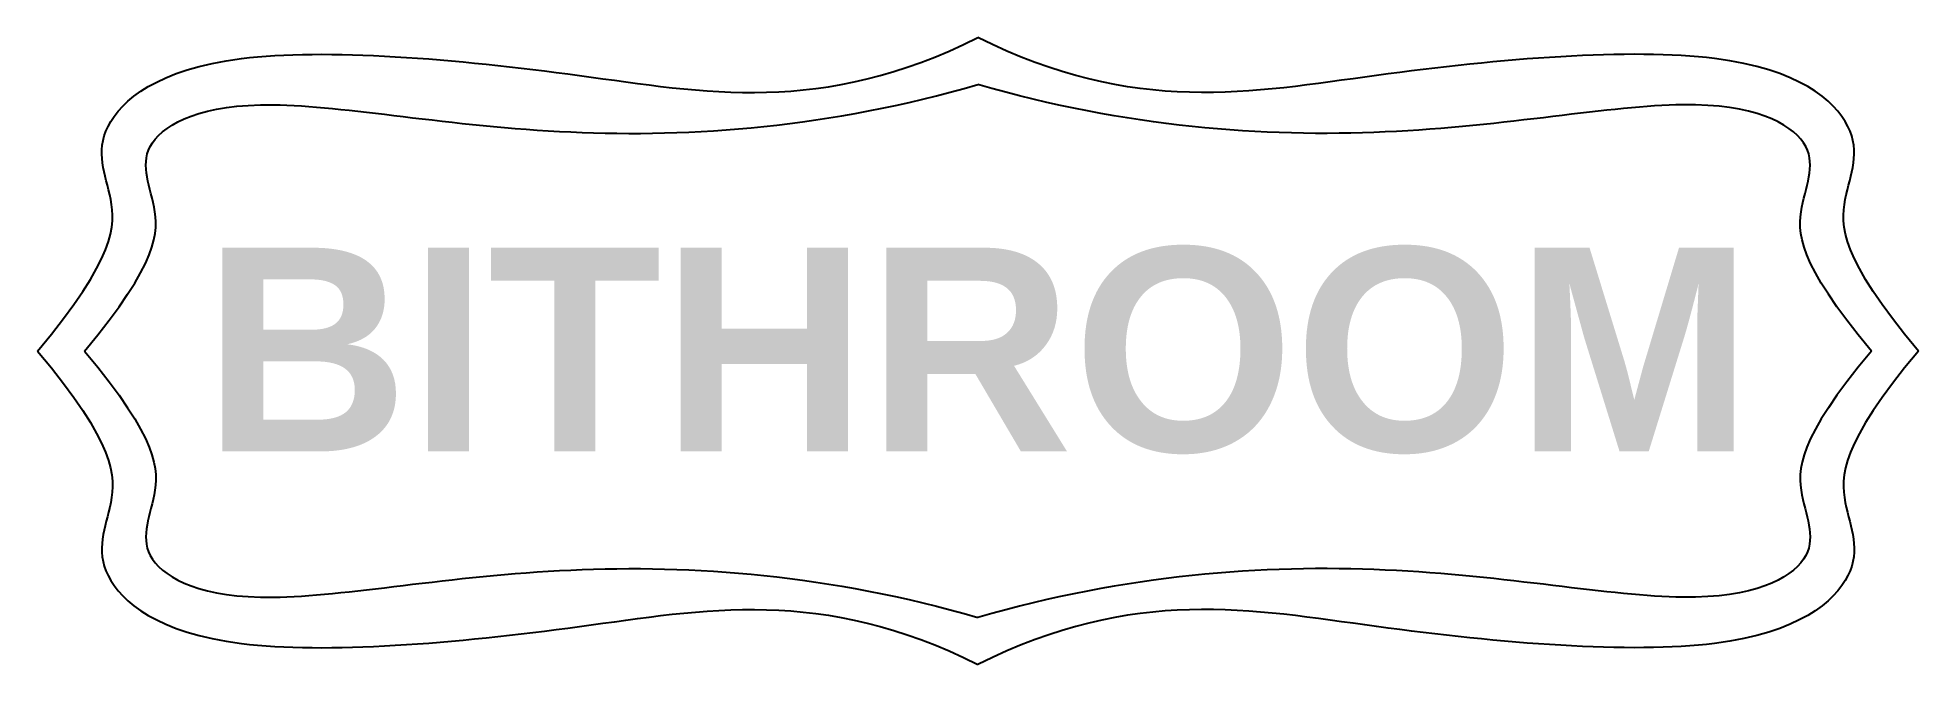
# Model space of a CAD drawing. Header units: millimetres. Extents: x 0 to 120, y -20 to 20.
import ezdxf

# ---------------------------------------------------------------- set-up
doc = ezdxf.new("R2010")
doc.units = ezdxf.units.MM
doc.layers.get('0').update_dxf_attribs({"lineweight": 25})
doc.styles.add('textstyle11', font='')
doc.styles.get('textstyle11').set_extended_font_data('Arial', bold=True)

msp = doc.modelspace()

# ---------------------------------------------------------------- linework, layer by layer
for points in [[(0, 0), (5, 6), (5, 10), (3, 14), (10, 20), (35, 18), (50, 15), (60, 20)], [(120, 0), (115, 6), (115, 10), (117, 14), (110, 20), (85, 18), (70, 15), (60, 20)], [(3, 0), (7.75, 5.7), (7.75, 9.5), (5.85, 13.3), (12.84, 17), (33, 13), (50.5, 14.25), (60, 17)], [(117, 0), (112.25, 5.7), (112.25, 9.5), (114.15, 13.3), (107.16, 17), (87, 13), (69.5, 14.25), (60, 17)], [(0, 0), (5, -6), (5, -10), (3, -14), (10, -20), (35, -18), (50, -15), (60, -20)], [(120, 0), (115, -6), (115, -10), (117, -14), (110, -20), (85, -18), (70, -15), (60, -20)], [(3, 0), (7.75, -5.7), (7.75, -9.5), (5.85, -13.3), (12.84, -17), (33, -13), (50.5, -14.25), (60, -17)], [(117, 0), (112.25, -5.7), (112.25, -9.5), (114.15, -13.3), (107.16, -17), (87, -13), (69.5, -14.25), (60, -17)]]:
    msp.add_open_spline(points, degree=3)

# ---------------------------------------------------------------- texts
at = {"insert": (60, 0), "char_height": 13, "attachment_point": 5, "style": 'textstyle11'}
msp.add_mtext('BITHROOM', dxfattribs=at)

doc.saveas('drawing.dxf')
